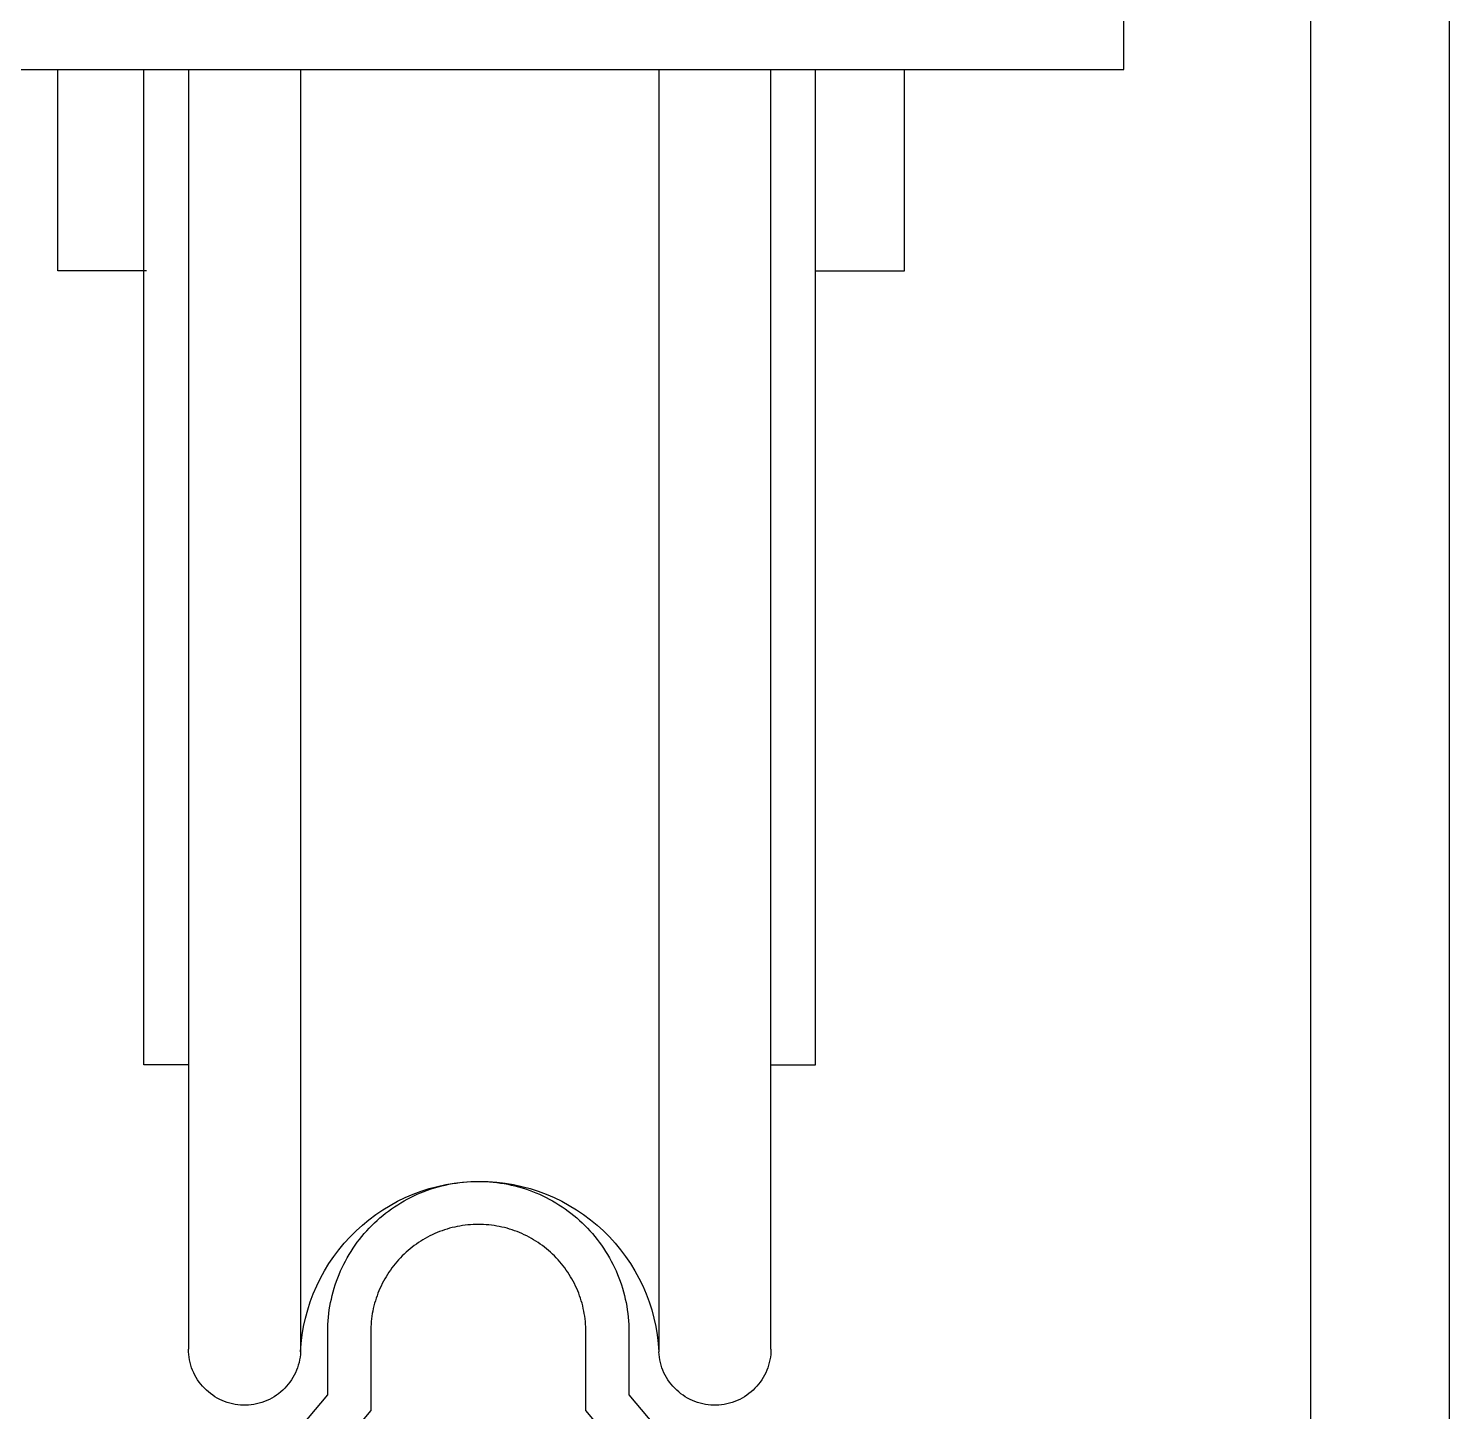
# Model space of a CAD drawing. Header units: inches. Extents: x -2661 to 42767, y -1222 to 9099.
# Drawn here: x 2277.286 to 2278.276, y 1638.406 to 1639.371 of the extents above; entities that cross this region are included whole.
import ezdxf

# ---------------------------------------------------------------- set-up
doc = ezdxf.new("R2010")
doc.units = ezdxf.units.IN
doc.header["$LTSCALE"] = 12
doc.header["$MEASUREMENT"] = 0
doc.layers.get('0').update_dxf_attribs({"linetype": 'CONTINUOUS'})
doc.layers.add('S-ARCH', color=1, linetype='CONTINUOUS')

# ---------------------------------------------------------------- blocks, each defined once
blk = doc.blocks.new('DOUBLE BOTTOM OPT1')
for p, q in [((-0.37862, 2.82364), (-0.37862, 5.42364)), ((-1.27862, 2.82364), (-0.37862, 2.82364)), ((-1.12179, 2.68334), (-1.12179, 2.82364)), ((-1.06166, 2.12986), (-1.06166, 2.82364)), ((-1.03066, 2.82364), (-1.03066, 1.93174)), ((-0.9525, 2.82364), (-0.9525, 1.92981)), ((-0.70281, 2.82364), (-0.70281, 1.92981)), ((-0.62466, 1.93174), (-0.62466, 2.82364)), ((-0.59366, 2.12986), (-0.59366, 2.82364)), ((-0.53166, 2.68334), (-0.53166, 2.82364)), ((-1.05979, 2.68334), (-1.12179, 2.68334)), ((-0.59366, 2.68334), (-0.53166, 2.68334)), ((-1.03066, 2.12986), (-1.06166, 2.12986)), ((-0.62466, 2.12986), (-0.59366, 2.12986)), ((-0.87406, 2.0397), (-0.86849, 2.04178)), ((-0.86849, 2.04178), (-0.86283, 2.04359)), ((-0.86283, 2.04359), (-0.85709, 2.04512)), ((-0.85709, 2.04512), (-0.85129, 2.04638)), ((-0.85129, 2.04638), (-0.84543, 2.04737)), ((-0.84543, 2.04737), (-0.83953, 2.04807)), ((-0.83953, 2.04807), (-0.8336, 2.0485)), ((-0.8336, 2.0485), (-0.82766, 2.04864)), ((-0.82766, 2.04864), (-0.82172, 2.0485)), ((-0.82172, 2.0485), (-0.81579, 2.04807)), ((-0.81579, 2.04807), (-0.80989, 2.04737)), ((-0.80989, 2.04737), (-0.80403, 2.04638)), ((-0.80403, 2.04638), (-0.79822, 2.04512)), ((-0.79822, 2.04512), (-0.79248, 2.04359)), ((-0.79248, 2.04359), (-0.78682, 2.04178)), ((-0.78682, 2.04178), (-0.78125, 2.0397)), ((-0.89517, 2.02884), (-0.89009, 2.03193)), ((-0.89009, 2.03193), (-0.88487, 2.03477)), ((-0.88487, 2.03477), (-0.87953, 2.03737)), ((-0.87953, 2.03737), (-0.87406, 2.0397)), ((-0.78125, 2.0397), (-0.77579, 2.03737)), ((-0.77579, 2.03737), (-0.77044, 2.03477)), ((-0.77044, 2.03477), (-0.76522, 2.03193)), ((-0.76522, 2.03193), (-0.76015, 2.02884)), ((-0.90944, 2.01817), (-0.90485, 2.02195)), ((-0.90485, 2.02195), (-0.90009, 2.02551)), ((-0.90009, 2.02551), (-0.89517, 2.02884)), ((-0.76015, 2.02884), (-0.75522, 2.02551)), ((-0.75522, 2.02551), (-0.75046, 2.02195)), ((-0.75046, 2.02195), (-0.74588, 2.01817)), ((-0.91804, 2.00998), (-0.91384, 2.01418)), ((-0.91384, 2.01418), (-0.90944, 2.01817)), ((-0.74588, 2.01817), (-0.74148, 2.01418)), ((-0.74148, 2.01418), (-0.73727, 2.00998)), ((-0.9294, 1.99626), (-0.92583, 2.00101)), ((-0.92583, 2.00101), (-0.92204, 2.00559)), ((-0.92204, 2.00559), (-0.91804, 2.00998)), ((-0.73727, 2.00998), (-0.73327, 2.00559)), ((-0.73327, 2.00559), (-0.72948, 2.00101)), ((-0.72948, 2.00101), (-0.72592, 1.99626)), ((-0.93583, 1.98627), (-0.93273, 1.99134)), ((-0.93273, 1.99134), (-0.9294, 1.99626)), ((-0.72592, 1.99626), (-0.72258, 1.99134)), ((-0.72258, 1.99134), (-0.71948, 1.98627)), ((-0.93869, 1.98106), (-0.93583, 1.98627)), ((-0.71948, 1.98627), (-0.71663, 1.98106)), ((-0.94364, 1.97026), (-0.94129, 1.97572)), ((-0.94129, 1.97572), (-0.93869, 1.98106)), ((-0.71663, 1.98106), (-0.71402, 1.97572)), ((-0.71402, 1.97572), (-0.71168, 1.97026)), ((-0.94754, 1.95903), (-0.94572, 1.96469)), ((-0.94572, 1.96469), (-0.94364, 1.97026)), ((-0.71168, 1.97026), (-0.70959, 1.96469)), ((-0.70959, 1.96469), (-0.70777, 1.95903)), ((-0.95036, 1.94749), (-0.94909, 1.9533)), ((-0.94909, 1.9533), (-0.94754, 1.95903)), ((-0.70777, 1.95903), (-0.70623, 1.9533)), ((-0.70623, 1.9533), (-0.70495, 1.94749)), ((-0.95207, 1.93573), (-0.95136, 1.94163)), ((-0.95136, 1.94163), (-0.95036, 1.94749)), ((-0.70495, 1.94749), (-0.70396, 1.94163)), ((-0.70396, 1.94163), (-0.70324, 1.93573)), ((-0.9525, 1.92981), (-0.95207, 1.93573)), ((-0.70324, 1.93573), (-0.70281, 1.92981))]:
    blk.add_line(p, q)
at = {"flags": 128}
for points in [[(-0.24862, 2.93064), (-0.24862, 1.46364)], [(-0.15162, 1.46364), (-0.15162, 6.57264)], [(-1.04272, 1.76994), (-0.93362, 1.89984), (-0.93362, 1.94364), (-0.93359, 1.94621), (-0.9335, 1.94879), (-0.93334, 1.95136), (-0.93312, 1.95393), (-0.93283, 1.95649), (-0.93249, 1.95904), (-0.93208, 1.96159), (-0.93161, 1.96412), (-0.93107, 1.96664), (-0.93048, 1.96915), (-0.92982, 1.97164), (-0.9291, 1.97412), (-0.92832, 1.97657), (-0.92749, 1.97901), (-0.92659, 1.98143), (-0.92563, 1.98382), (-0.92462, 1.98619), (-0.92354, 1.98853), (-0.92241, 1.99085), (-0.92123, 1.99313), (-0.91998, 1.99539), (-0.91869, 1.99762), (-0.91733, 1.99981), (-0.91593, 2.00197), (-0.91447, 2.0041), (-0.91296, 2.00619), (-0.9114, 2.00824), (-0.90979, 2.01025), (-0.90813, 2.01222), (-0.90642, 2.01415), (-0.90467, 2.01604), (-0.90287, 2.01788), (-0.90103, 2.01968), (-0.89914, 2.02144), (-0.89721, 2.02314), (-0.89524, 2.0248), (-0.89322, 2.02641), (-0.89117, 2.02797), (-0.88908, 2.02948), (-0.88696, 2.03094), (-0.8848, 2.03235), (-0.88261, 2.0337), (-0.88038, 2.035), (-0.87812, 2.03624), (-0.87583, 2.03743), (-0.87352, 2.03856), (-0.87117, 2.03963), (-0.86881, 2.04064), (-0.86641, 2.0416), (-0.864, 2.0425), (-0.86156, 2.04334), (-0.8591, 2.04412), (-0.85663, 2.04483), (-0.85414, 2.04549), (-0.85163, 2.04609), (-0.84911, 2.04662), (-0.84658, 2.04709), (-0.84403, 2.0475), (-0.84148, 2.04785), (-0.83892, 2.04813), (-0.83635, 2.04835), (-0.83378, 2.04851), (-0.8312, 2.04861), (-0.82862, 2.04864), (-0.82605, 2.04861), (-0.82347, 2.04851), (-0.8209, 2.04835), (-0.81833, 2.04813), (-0.81577, 2.04785), (-0.81322, 2.0475), (-0.81067, 2.04709), (-0.80814, 2.04662), (-0.80562, 2.04609), (-0.80311, 2.04549), (-0.80062, 2.04483), (-0.79814, 2.04412), (-0.79569, 2.04334), (-0.79325, 2.0425), (-0.79084, 2.0416), (-0.78844, 2.04064), (-0.78607, 2.03963), (-0.78373, 2.03856), (-0.78142, 2.03743), (-0.77913, 2.03624), (-0.77687, 2.035), (-0.77464, 2.0337), (-0.77245, 2.03235), (-0.77029, 2.03094), (-0.76816, 2.02948), (-0.76608, 2.02797), (-0.76402, 2.02641), (-0.76201, 2.0248), (-0.76004, 2.02314), (-0.75811, 2.02144), (-0.75622, 2.01968), (-0.75438, 2.01788), (-0.75258, 2.01604), (-0.75082, 2.01415), (-0.74912, 2.01222), (-0.74746, 2.01025), (-0.74585, 2.00824), (-0.74429, 2.00619), (-0.74278, 2.0041), (-0.74132, 2.00197), (-0.73991, 1.99981), (-0.73856, 1.99762), (-0.73727, 1.99539), (-0.73602, 1.99313), (-0.73484, 1.99085), (-0.73371, 1.98853), (-0.73263, 1.98619), (-0.73162, 1.98382), (-0.73066, 1.98143), (-0.72976, 1.97901), (-0.72892, 1.97657), (-0.72815, 1.97412), (-0.72743, 1.97164), (-0.72677, 1.96915), (-0.72618, 1.96664), (-0.72564, 1.96412), (-0.72517, 1.96159), (-0.72476, 1.95904), (-0.72441, 1.95649), (-0.72413, 1.95393), (-0.72391, 1.95136), (-0.72375, 1.94879), (-0.72366, 1.94621), (-0.72362, 1.94364), (-0.72362, 1.89984), (-0.61462, 1.76994)], [(-0.64462, 1.75902), (-0.75362, 1.88892), (-0.75362, 1.94364), (-0.75365, 1.94548), (-0.75371, 1.94732), (-0.75383, 1.94915), (-0.75399, 1.95099), (-0.75419, 1.95282), (-0.75444, 1.95464), (-0.75473, 1.95646), (-0.75507, 1.95827), (-0.75545, 1.96007), (-0.75587, 1.96186), (-0.75634, 1.96364), (-0.75685, 1.96541), (-0.75741, 1.96716), (-0.75801, 1.9689), (-0.75865, 1.97063), (-0.75933, 1.97234), (-0.76006, 1.97403), (-0.76083, 1.9757), (-0.76163, 1.97736), (-0.76248, 1.97899), (-0.76337, 1.9806), (-0.76429, 1.98219), (-0.76526, 1.98376), (-0.76626, 1.9853), (-0.76731, 1.98682), (-0.76838, 1.98831), (-0.7695, 1.98978), (-0.77065, 1.99122), (-0.77183, 1.99263), (-0.77305, 1.994), (-0.77431, 1.99535), (-0.77559, 1.99667), (-0.77691, 1.99796), (-0.77826, 1.99921), (-0.77964, 2.00043), (-0.78104, 2.00161), (-0.78248, 2.00276), (-0.78395, 2.00388), (-0.78544, 2.00496), (-0.78696, 2.006), (-0.7885, 2.007), (-0.79007, 2.00797), (-0.79166, 2.00889), (-0.79327, 2.00978), (-0.7949, 2.01063), (-0.79656, 2.01144), (-0.79823, 2.0122), (-0.79992, 2.01293), (-0.80163, 2.01361), (-0.80336, 2.01425), (-0.8051, 2.01485), (-0.80685, 2.01541), (-0.80862, 2.01592), (-0.8104, 2.01639), (-0.81219, 2.01681), (-0.81399, 2.0172), (-0.8158, 2.01753), (-0.81762, 2.01783), (-0.81944, 2.01807), (-0.82127, 2.01828), (-0.82311, 2.01843), (-0.82494, 2.01855), (-0.82678, 2.01861), (-0.82862, 2.01864), (-0.83046, 2.01861), (-0.8323, 2.01855), (-0.83414, 2.01843), (-0.83598, 2.01828), (-0.83781, 2.01807), (-0.83963, 2.01783), (-0.84145, 2.01753), (-0.84326, 2.0172), (-0.84506, 2.01681), (-0.84685, 2.01639), (-0.84863, 2.01592), (-0.8504, 2.01541), (-0.85215, 2.01485), (-0.85389, 2.01425), (-0.85562, 2.01361), (-0.85733, 2.01293), (-0.85902, 2.0122), (-0.86069, 2.01144), (-0.86235, 2.01063), (-0.86398, 2.00978), (-0.86559, 2.00889), (-0.86718, 2.00797), (-0.86875, 2.007), (-0.87029, 2.006), (-0.87181, 2.00496), (-0.8733, 2.00388), (-0.87477, 2.00276), (-0.8762, 2.00161), (-0.87761, 2.00043), (-0.87899, 1.99921), (-0.88034, 1.99796), (-0.88166, 1.99667), (-0.88294, 1.99535), (-0.8842, 1.994), (-0.88541, 1.99263), (-0.8866, 1.99122), (-0.88775, 1.98978), (-0.88886, 1.98831), (-0.88994, 1.98682), (-0.89098, 1.9853), (-0.89199, 1.98376), (-0.89295, 1.98219), (-0.89388, 1.9806), (-0.89477, 1.97899), (-0.89562, 1.97736), (-0.89642, 1.9757), (-0.89719, 1.97403), (-0.89792, 1.97234), (-0.8986, 1.97063), (-0.89924, 1.9689), (-0.89984, 1.96716), (-0.90039, 1.96541), (-0.90091, 1.96364), (-0.90138, 1.96186), (-0.9018, 1.96007), (-0.90218, 1.95827), (-0.90252, 1.95646), (-0.90281, 1.95464), (-0.90306, 1.95282), (-0.90326, 1.95099), (-0.90342, 1.94915), (-0.90353, 1.94732), (-0.9036, 1.94548), (-0.90362, 1.94364), (-0.90362, 1.88892), (-1.01262, 1.75902)], [(-0.9525, 1.92981), (-0.95264, 1.92792), (-0.95287, 1.92605), (-0.95319, 1.92419), (-0.9536, 1.92234), (-0.9541, 1.92052), (-0.95469, 1.91872), (-0.95536, 1.91696), (-0.95611, 1.91523), (-0.95695, 1.91354), (-0.95787, 1.91189), (-0.95887, 1.91028), (-0.95994, 1.90873), (-0.96109, 1.90723), (-0.96231, 1.90579), (-0.9636, 1.9044), (-0.96495, 1.90308), (-0.96637, 1.90183), (-0.96784, 1.90065), (-0.96937, 1.89954), (-0.97095, 1.89851), (-0.97258, 1.89755), (-0.97425, 1.89667), (-0.97597, 1.89588), (-0.97772, 1.89517), (-0.9795, 1.89454), (-0.98131, 1.894), (-0.98314, 1.89355), (-0.985, 1.89319), (-0.98687, 1.89292), (-0.98875, 1.89274), (-0.99063, 1.89265), (-0.99252, 1.89265), (-0.99441, 1.89274), (-0.99629, 1.89292), (-0.99816, 1.8932), (-1.00001, 1.89356), (-1.00185, 1.89401), (-1.00366, 1.89456), (-1.00544, 1.89518), (-1.00719, 1.8959), (-1.0089, 1.89669), (-1.01057, 1.89757), (-1.0122, 1.89853), (-1.01378, 1.89957), (-1.01531, 1.90068), (-1.01678, 1.90186), (-1.01819, 1.90311), (-1.01954, 1.90443), (-1.02083, 1.90582), (-1.02205, 1.90726), (-1.02319, 1.90876), (-1.02427, 1.91032), (-1.02526, 1.91192), (-1.02618, 1.91357), (-1.02702, 1.91527), (-1.02777, 1.917), (-1.02844, 1.91876), (-1.02903, 1.92056), (-1.02952, 1.92238), (-1.02993, 1.92423), (-1.03025, 1.92609), (-1.03047, 1.92796), (-1.03061, 1.92985), (-1.03066, 1.93174)], [(-0.62466, 1.93174), (-0.6247, 1.92985), (-0.62484, 1.92796), (-0.62507, 1.92609), (-0.62539, 1.92423), (-0.62579, 1.92238), (-0.62629, 1.92056), (-0.62687, 1.91876), (-0.62754, 1.917), (-0.6283, 1.91527), (-0.62913, 1.91357), (-0.63005, 1.91192), (-0.63105, 1.91032), (-0.63212, 1.90876), (-0.63327, 1.90726), (-0.63448, 1.90582), (-0.63577, 1.90443), (-0.63712, 1.90311), (-0.63854, 1.90186), (-0.64001, 1.90068), (-0.64154, 1.89957), (-0.64312, 1.89853), (-0.64474, 1.89757), (-0.64642, 1.89669), (-0.64813, 1.8959), (-0.64988, 1.89518), (-0.65166, 1.89456), (-0.65347, 1.89401), (-0.6553, 1.89356), (-0.65716, 1.8932), (-0.65903, 1.89292), (-0.66091, 1.89274), (-0.66279, 1.89265), (-0.66468, 1.89265), (-0.66657, 1.89274), (-0.66845, 1.89292), (-0.67032, 1.89319), (-0.67217, 1.89355), (-0.67401, 1.894), (-0.67582, 1.89454), (-0.6776, 1.89517), (-0.67935, 1.89588), (-0.68106, 1.89667), (-0.68274, 1.89755), (-0.68436, 1.89851), (-0.68594, 1.89954), (-0.68747, 1.90065), (-0.68895, 1.90183), (-0.69036, 1.90308), (-0.69172, 1.9044), (-0.693, 1.90579), (-0.69422, 1.90723), (-0.69537, 1.90873), (-0.69644, 1.91028), (-0.69744, 1.91189), (-0.69836, 1.91354), (-0.6992, 1.91523), (-0.69996, 1.91696), (-0.70063, 1.91872), (-0.70121, 1.92052), (-0.70171, 1.92234), (-0.70212, 1.92419), (-0.70244, 1.92605), (-0.70267, 1.92792), (-0.70281, 1.92981)]]:
    blk.add_lwpolyline(points, dxfattribs=at)

msp = doc.modelspace()

# ---------------------------------------------------------------- block references
at = {"layer": 'S-ARCH'}
msp.add_blockref('DOUBLE BOTTOM OPT1', (2278.42776, 1636.51832), dxfattribs=at)

doc.saveas('drawing.dxf')
